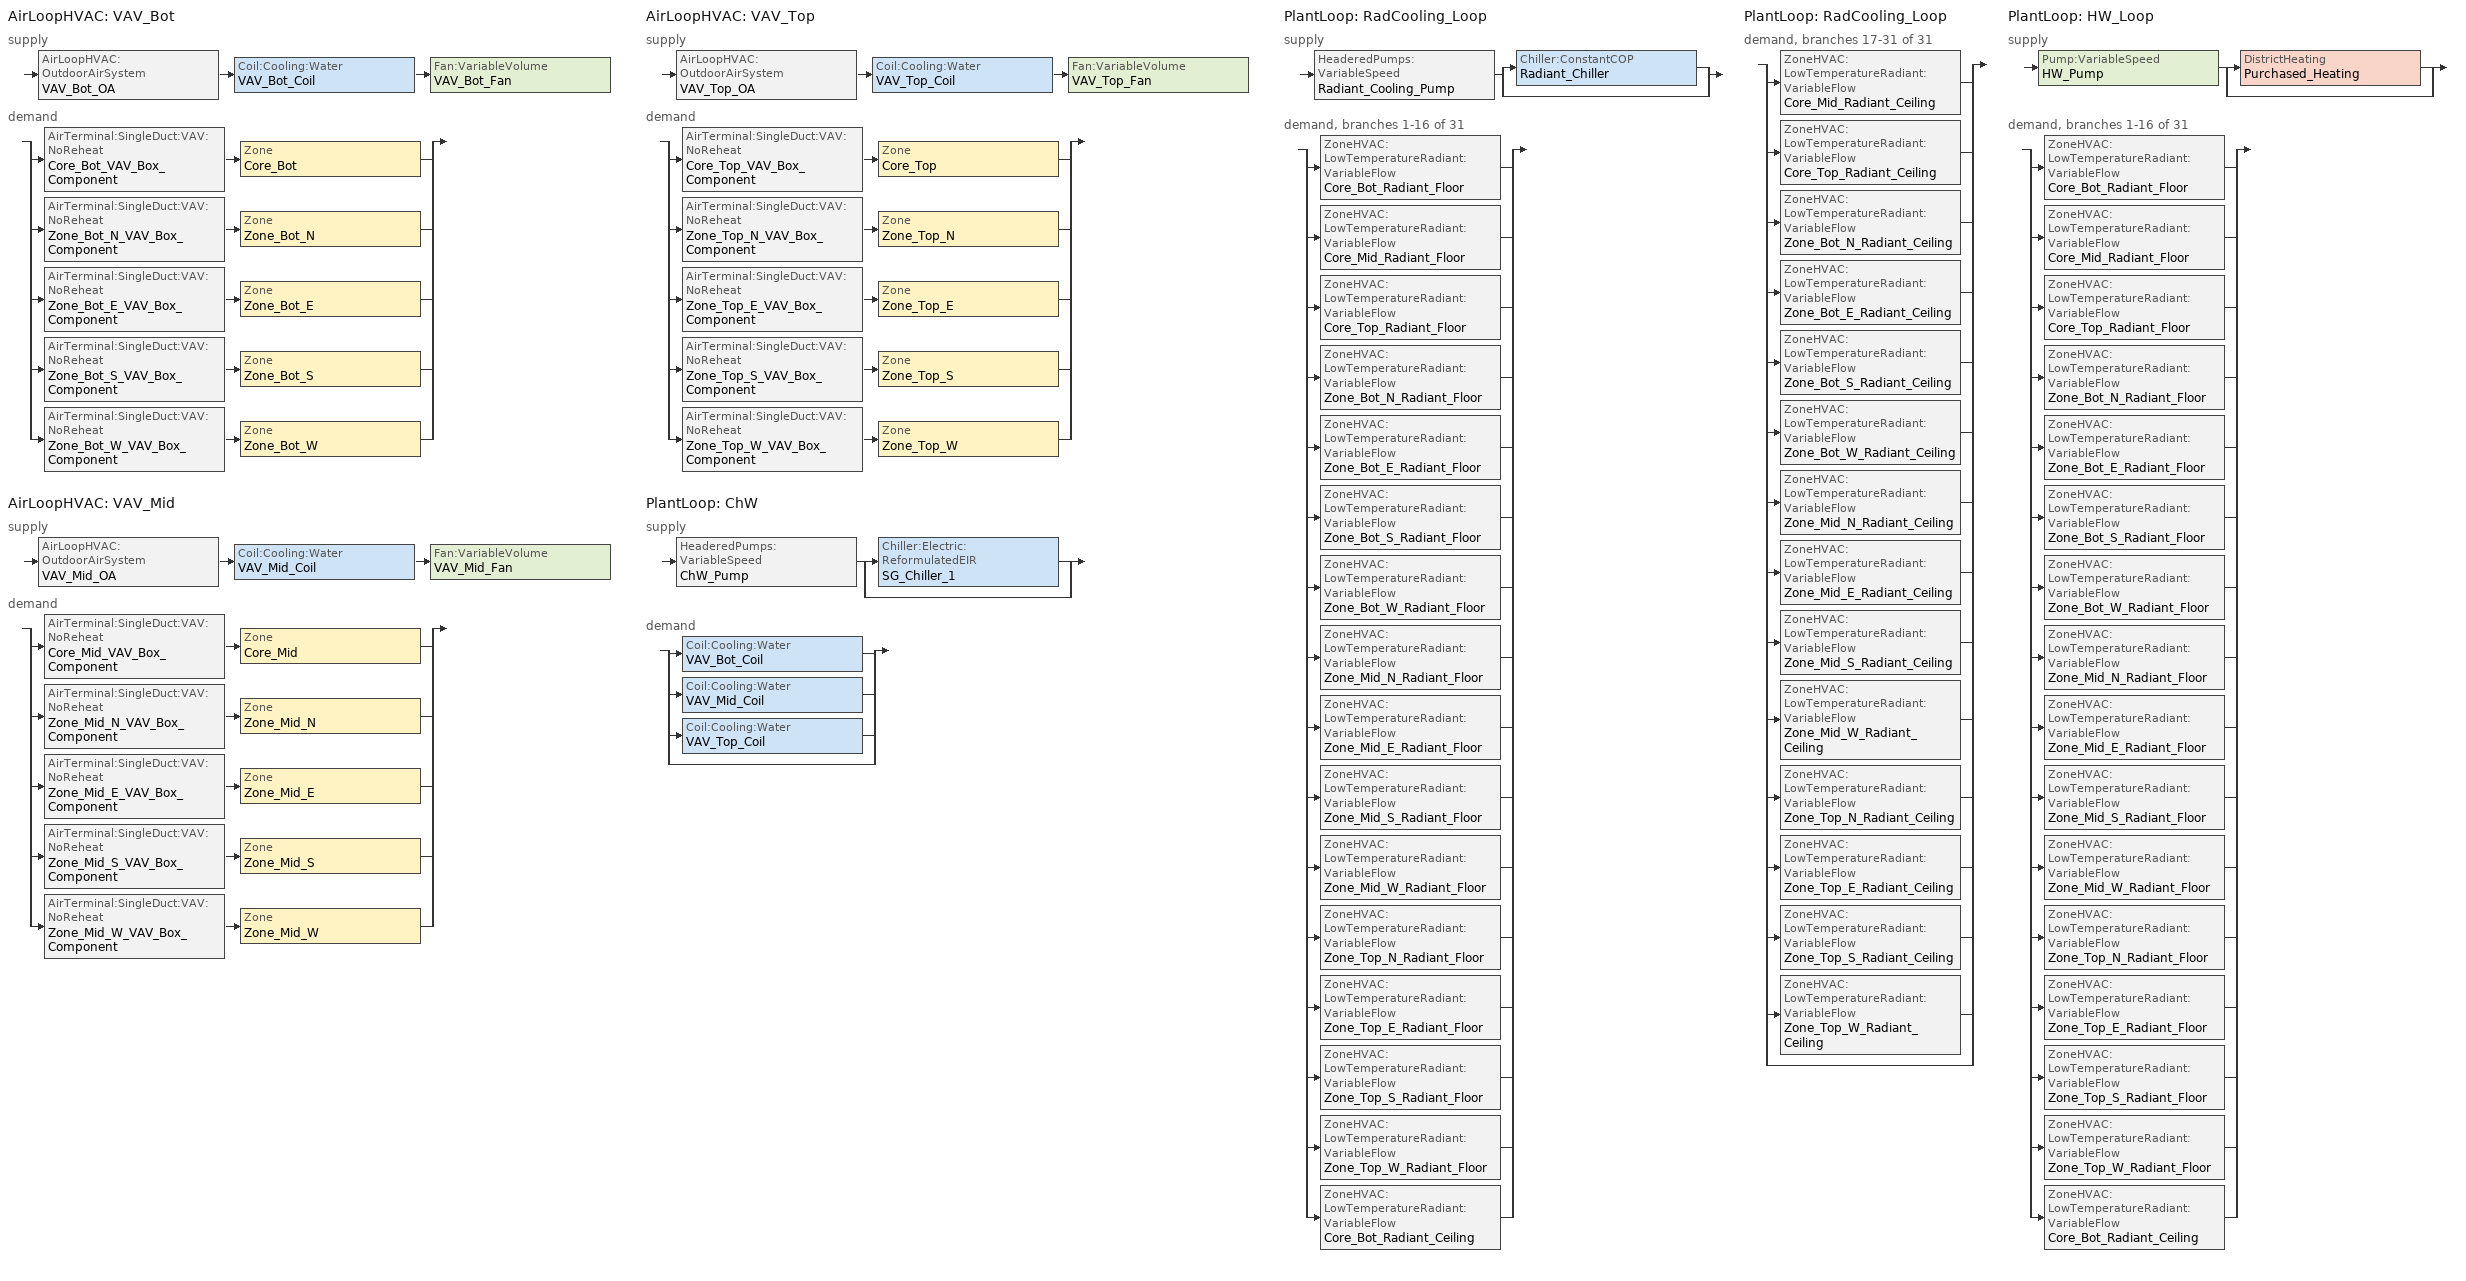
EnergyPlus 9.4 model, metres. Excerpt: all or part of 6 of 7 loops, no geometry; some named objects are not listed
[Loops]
AirLoopHVAC 'VAV_Bot'
 supply: AirLoopHVAC:OutdoorAirSystem 'VAV_Bot_OA' > Coil:Cooling:Water 'VAV_Bot_Coil' > Fan:VariableVolume 'VAV_Bot_Fan'
 demand: split
  | AirTerminal:SingleDuct:VAV:NoReheat 'Core_Bot_VAV_Box_Component' > Zone 'Core_Bot'
  | AirTerminal:SingleDuct:VAV:NoReheat 'Zone_Bot_N_VAV_Box_Component' > Zone 'Zone_Bot_N'
  | AirTerminal:SingleDuct:VAV:NoReheat 'Zone_Bot_E_VAV_Box_Component' > Zone 'Zone_Bot_E'
  | AirTerminal:SingleDuct:VAV:NoReheat 'Zone_Bot_S_VAV_Box_Component' > Zone 'Zone_Bot_S'
  | AirTerminal:SingleDuct:VAV:NoReheat 'Zone_Bot_W_VAV_Box_Component' > Zone 'Zone_Bot_W'
AirLoopHVAC 'VAV_Mid'
 supply: AirLoopHVAC:OutdoorAirSystem 'VAV_Mid_OA' > Coil:Cooling:Water 'VAV_Mid_Coil' > Fan:VariableVolume 'VAV_Mid_Fan'
 demand: split
  | AirTerminal:SingleDuct:VAV:NoReheat 'Core_Mid_VAV_Box_Component' > Zone 'Core_Mid'
  | AirTerminal:SingleDuct:VAV:NoReheat 'Zone_Mid_N_VAV_Box_Component' > Zone 'Zone_Mid_N'
  | AirTerminal:SingleDuct:VAV:NoReheat 'Zone_Mid_E_VAV_Box_Component' > Zone 'Zone_Mid_E'
  | AirTerminal:SingleDuct:VAV:NoReheat 'Zone_Mid_S_VAV_Box_Component' > Zone 'Zone_Mid_S'
  | AirTerminal:SingleDuct:VAV:NoReheat 'Zone_Mid_W_VAV_Box_Component' > Zone 'Zone_Mid_W'
AirLoopHVAC 'VAV_Top'
 supply: AirLoopHVAC:OutdoorAirSystem 'VAV_Top_OA' > Coil:Cooling:Water 'VAV_Top_Coil' > Fan:VariableVolume 'VAV_Top_Fan'
 demand: split
  | AirTerminal:SingleDuct:VAV:NoReheat 'Core_Top_VAV_Box_Component' > Zone 'Core_Top'
  | AirTerminal:SingleDuct:VAV:NoReheat 'Zone_Top_N_VAV_Box_Component' > Zone 'Zone_Top_N'
  | AirTerminal:SingleDuct:VAV:NoReheat 'Zone_Top_E_VAV_Box_Component' > Zone 'Zone_Top_E'
  | AirTerminal:SingleDuct:VAV:NoReheat 'Zone_Top_S_VAV_Box_Component' > Zone 'Zone_Top_S'
  | AirTerminal:SingleDuct:VAV:NoReheat 'Zone_Top_W_VAV_Box_Component' > Zone 'Zone_Top_W'
PlantLoop 'ChW'
 supply: HeaderedPumps:VariableSpeed 'ChW_Pump' > split
  | Chiller:Electric:ReformulatedEIR 'SG_Chiller_1'
  | bypass
 demand: split
  | Coil:Cooling:Water 'VAV_Bot_Coil'
  | Coil:Cooling:Water 'VAV_Mid_Coil'
  | Coil:Cooling:Water 'VAV_Top_Coil'
  | bypass
PlantLoop 'RadCooling_Loop'
 supply: HeaderedPumps:VariableSpeed 'Radiant_Cooling_Pump' > split
  | Chiller:ConstantCOP 'Radiant_Chiller'
  | bypass
 demand, branches 1-16 of 31: split
  | ZoneHVAC:LowTemperatureRadiant:VariableFlow 'Core_Bot_Radiant_Floor'
  | ZoneHVAC:LowTemperatureRadiant:VariableFlow 'Core_Mid_Radiant_Floor'
  | ZoneHVAC:LowTemperatureRadiant:VariableFlow 'Core_Top_Radiant_Floor'
  | ZoneHVAC:LowTemperatureRadiant:VariableFlow 'Zone_Bot_N_Radiant_Floor'
  | ZoneHVAC:LowTemperatureRadiant:VariableFlow 'Zone_Bot_E_Radiant_Floor'
  | ZoneHVAC:LowTemperatureRadiant:VariableFlow 'Zone_Bot_S_Radiant_Floor'
  | ZoneHVAC:LowTemperatureRadiant:VariableFlow 'Zone_Bot_W_Radiant_Floor'
  | ZoneHVAC:LowTemperatureRadiant:VariableFlow 'Zone_Mid_N_Radiant_Floor'
  | ZoneHVAC:LowTemperatureRadiant:VariableFlow 'Zone_Mid_E_Radiant_Floor'
  | ZoneHVAC:LowTemperatureRadiant:VariableFlow 'Zone_Mid_S_Radiant_Floor'
  | ZoneHVAC:LowTemperatureRadiant:VariableFlow 'Zone_Mid_W_Radiant_Floor'
  | ZoneHVAC:LowTemperatureRadiant:VariableFlow 'Zone_Top_N_Radiant_Floor'
  | ZoneHVAC:LowTemperatureRadiant:VariableFlow 'Zone_Top_E_Radiant_Floor'
  | ZoneHVAC:LowTemperatureRadiant:VariableFlow 'Zone_Top_S_Radiant_Floor'
  | ZoneHVAC:LowTemperatureRadiant:VariableFlow 'Zone_Top_W_Radiant_Floor'
  | ZoneHVAC:LowTemperatureRadiant:VariableFlow 'Core_Bot_Radiant_Ceiling'
PlantLoop 'RadCooling_Loop'
 demand, branches 17-31 of 31: split
  | ZoneHVAC:LowTemperatureRadiant:VariableFlow 'Core_Mid_Radiant_Ceiling'
  | ZoneHVAC:LowTemperatureRadiant:VariableFlow 'Core_Top_Radiant_Ceiling'
  | ZoneHVAC:LowTemperatureRadiant:VariableFlow 'Zone_Bot_N_Radiant_Ceiling'
  | ZoneHVAC:LowTemperatureRadiant:VariableFlow 'Zone_Bot_E_Radiant_Ceiling'
  | ZoneHVAC:LowTemperatureRadiant:VariableFlow 'Zone_Bot_S_Radiant_Ceiling'
  | ZoneHVAC:LowTemperatureRadiant:VariableFlow 'Zone_Bot_W_Radiant_Ceiling'
  | ZoneHVAC:LowTemperatureRadiant:VariableFlow 'Zone_Mid_N_Radiant_Ceiling'
  | ZoneHVAC:LowTemperatureRadiant:VariableFlow 'Zone_Mid_E_Radiant_Ceiling'
  | ZoneHVAC:LowTemperatureRadiant:VariableFlow 'Zone_Mid_S_Radiant_Ceiling'
  | ZoneHVAC:LowTemperatureRadiant:VariableFlow 'Zone_Mid_W_Radiant_Ceiling'
  | ZoneHVAC:LowTemperatureRadiant:VariableFlow 'Zone_Top_N_Radiant_Ceiling'
  | ZoneHVAC:LowTemperatureRadiant:VariableFlow 'Zone_Top_E_Radiant_Ceiling'
  | ZoneHVAC:LowTemperatureRadiant:VariableFlow 'Zone_Top_S_Radiant_Ceiling'
  | ZoneHVAC:LowTemperatureRadiant:VariableFlow 'Zone_Top_W_Radiant_Ceiling'
  | bypass
PlantLoop 'HW_Loop'
 supply: Pump:VariableSpeed 'HW_Pump' > split
  | DistrictHeating 'Purchased_Heating'
  | bypass
 demand, branches 1-16 of 31: split
  | ZoneHVAC:LowTemperatureRadiant:VariableFlow 'Core_Bot_Radiant_Floor'
  | ZoneHVAC:LowTemperatureRadiant:VariableFlow 'Core_Mid_Radiant_Floor'
  | ZoneHVAC:LowTemperatureRadiant:VariableFlow 'Core_Top_Radiant_Floor'
  | ZoneHVAC:LowTemperatureRadiant:VariableFlow 'Zone_Bot_N_Radiant_Floor'
  | ZoneHVAC:LowTemperatureRadiant:VariableFlow 'Zone_Bot_E_Radiant_Floor'
  | ZoneHVAC:LowTemperatureRadiant:VariableFlow 'Zone_Bot_S_Radiant_Floor'
  | ZoneHVAC:LowTemperatureRadiant:VariableFlow 'Zone_Bot_W_Radiant_Floor'
  | ZoneHVAC:LowTemperatureRadiant:VariableFlow 'Zone_Mid_N_Radiant_Floor'
  | ZoneHVAC:LowTemperatureRadiant:VariableFlow 'Zone_Mid_E_Radiant_Floor'
  | ZoneHVAC:LowTemperatureRadiant:VariableFlow 'Zone_Mid_S_Radiant_Floor'
  | ZoneHVAC:LowTemperatureRadiant:VariableFlow 'Zone_Mid_W_Radiant_Floor'
  | ZoneHVAC:LowTemperatureRadiant:VariableFlow 'Zone_Top_N_Radiant_Floor'
  | ZoneHVAC:LowTemperatureRadiant:VariableFlow 'Zone_Top_E_Radiant_Floor'
  | ZoneHVAC:LowTemperatureRadiant:VariableFlow 'Zone_Top_S_Radiant_Floor'
  | ZoneHVAC:LowTemperatureRadiant:VariableFlow 'Zone_Top_W_Radiant_Floor'
  | ZoneHVAC:LowTemperatureRadiant:VariableFlow 'Core_Bot_Radiant_Ceiling'
[SizingPeriod:DesignDay] Day of Month=21; Day Type=SummerDesignDay; Maximum Dry-Bulb Temperature {C}=33.3; Daily Dry-Bulb Temperature Range {deltaC}=5.5; Dry-Bulb Temperature Range Modifier Type=DefaultMultipliers; Humidity Condition Type=Wetbulb; Wetbulb or DewPoint at Maximum Dry-Bulb {C}=27.8; Barometric Pressure {Pa}=101133; Wind Speed {m/s}=4.1; Wind Direction {deg}=30; Rain Indicator=No; Snow Indicator=No; Daylight Saving Time Indicator=No; Solar Model Indicator=ASHRAEtau; ASHRAE Clear Sky Optical Depth for Beam Irradiance (taub)=0.494; ASHRAE Clear Sky Optical Depth for Diffuse Irradiance (taud)=2.03
Name | Month
SGP_Design_Day_Oct | 10
SGP_Design_Day_Dec | 12
[Shading:Overhang] Height above Window or Door {m}=0; Tilt Angle from Window/Door {deg}=90; Left extension from Window/Door Width {m}=0; Right extension from Window/Door Width {m}=0; Depth {m}=0.6
Name | Window or Door
Zone_Bot_N_Wall_N_Shade | Zone_Bot_N_Wall_N_Window
Zone_Bot_E_Wall_E_Shade | Zone_Bot_E_Wall_E_Window
Zone_Bot_S_Wall_S_Shade | Zone_Bot_S_Wall_S_Window
Zone_Bot_W_Wall_W_Shade | Zone_Bot_W_Wall_W_Window
Zone_Mid_N_Wall_N_Shade | Zone_Mid_N_Wall_N_Window
Zone_Mid_E_Wall_E_Shade | Zone_Mid_E_Wall_E_Window
Zone_Mid_S_Wall_S_Shade | Zone_Mid_S_Wall_S_Window
Zone_Mid_W_Wall_W_Shade | Zone_Mid_W_Wall_W_Window
Zone_Top_N_Wall_N_Shade | Zone_Top_N_Wall_N_Window
Zone_Top_E_Wall_E_Shade | Zone_Top_E_Wall_E_Window
Zone_Top_S_Wall_S_Shade | Zone_Top_S_Wall_S_Window
Zone_Top_W_Wall_W_Shade | Zone_Top_W_Wall_W_Window
[DesignSpecification:OutdoorAir] Outdoor Air Method=Maximum; Outdoor Air Flow per Person {m3/s-person}=0.0055; Outdoor Air Flow per Zone Floor Area {m3/s-m2}=6e-04
Name | Outdoor Air Flow per Zone {m3/s}
SZ_DSOA_Core_Bot; SZ_DSOA_Core_Mid; SZ_DSOA_Core_Top; SZ_DSOA_Zone_Bot_N; SZ_DSOA_Zone_Bot_E; SZ_DSOA_Zone_Bot_S; SZ_DSOA_Zone_Bot_W; SZ_DSOA_Zone_Mid_N; SZ_DSOA_Zone_Mid_E; SZ_DSOA_Zone_Mid_S; SZ_DSOA_Zone_Mid_W; SZ_DSOA_Zone_Top_N; SZ_DSOA_Zone_Top_E; SZ_DSOA_Zone_Top_S; SZ_DSOA_Zone_Top_W | 0
CM_DSOA_Core_Top; CM_DSOA_Zone_Top_S; CM_DSOA_Zone_Top_E; CM_DSOA_Zone_Top_N; CM_DSOA_Zone_Top_W; CM_DSOA_Core_Bot; CM_DSOA_Zone_Bot_S; CM_DSOA_Zone_Bot_E; CM_DSOA_Zone_Bot_N; CM_DSOA_Zone_Bot_W; CM_DSOA_Core_Mid; CM_DSOA_Zone_Mid_S; CM_DSOA_Zone_Mid_E; CM_DSOA_Zone_Mid_N; CM_DSOA_Zone_Mid_W
[DesignSpecification:ZoneAirDistribution] Zone Air Distribution Effectiveness in Cooling Mode=1; Zone Air Distribution Effectiveness in Heating Mode=1
CM_DSZAD_Core_Top; CM_DSZAD_Zone_Top_S; CM_DSZAD_Zone_Top_E; CM_DSZAD_Zone_Top_N; CM_DSZAD_Zone_Top_W; CM_DSZAD_Core_Bot; CM_DSZAD_Zone_Bot_S; CM_DSZAD_Zone_Bot_E; CM_DSZAD_Zone_Bot_N; CM_DSZAD_Zone_Bot_W; CM_DSZAD_Core_Mid; CM_DSZAD_Zone_Mid_S; CM_DSZAD_Zone_Mid_E; CM_DSZAD_Zone_Mid_N; CM_DSZAD_Zone_Mid_W
[Sizing:Zone] Zone Cooling Design Supply Air Temperature Input Method=SupplyAirTemperature; Zone Cooling Design Supply Air Temperature {C}=12.8; Zone Heating Design Supply Air Temperature Input Method=SupplyAirTemperature; Zone Heating Design Supply Air Temperature {C}=40; Zone Heating Design Supply Air Humidity Ratio {kgWater/kgDryAir}=0.008; Zone Heating Sizing Factor=0; Zone Cooling Sizing Factor=1.1; Cooling Design Air Flow Method=DesignDay; Cooling Design Air Flow Rate {m3/s}=0; Cooling Minimum Air Flow {m3/s}=0; Cooling Minimum Air Flow Fraction=0; Heating Design Air Flow Method=DesignDay; Heating Design Air Flow Rate {m3/s}=0; Account for Dedicated Outdoor Air System=No; Dedicated Outdoor Air System Control Strategy=NeutralSupplyAir; Dedicated Outdoor Air Low Setpoint Temperature for Design {C}=autosize; Dedicated Outdoor Air High Setpoint Temperature for Design {C}=autosize
Name | Zone Cooling Design Supply Air Humidity Ratio {kgWater/kgDryAir} | Design Specification Outdoor Air Object
Core_Bot | 0.0085 | SZ_DSOA_Core_Bot
Core_Mid | 0.0085 | SZ_DSOA_Core_Mid
Core_Top | 0.0085 | SZ_DSOA_Core_Top
Zone_Bot_N | 0.008 | SZ_DSOA_Zone_Bot_N
Zone_Bot_E | 0.008 | SZ_DSOA_Zone_Bot_E
Zone_Bot_S | 0.008 | SZ_DSOA_Zone_Bot_S
Zone_Bot_W | 0.008 | SZ_DSOA_Zone_Bot_W
Zone_Mid_N | 0.008 | SZ_DSOA_Zone_Mid_N
Zone_Mid_E | 0.008 | SZ_DSOA_Zone_Mid_E
Zone_Mid_S | 0.008 | SZ_DSOA_Zone_Mid_S
Zone_Mid_W | 0.008 | SZ_DSOA_Zone_Mid_W
Zone_Top_N | 0.008 | SZ_DSOA_Zone_Top_N
Zone_Top_E | 0.008 | SZ_DSOA_Zone_Top_E
Zone_Top_S | 0.008 | SZ_DSOA_Zone_Top_S
Zone_Top_W | 0.008 | SZ_DSOA_Zone_Top_W
[Sizing:System] Type of Load to Size On=Total; Design Outdoor Air Flow Rate {m3/s}=Autosize; Central Heating Maximum System Air Flow Ratio=0.25; Preheat Design Temperature {C}=7; Preheat Design Humidity Ratio {kgWater/kgDryAir}=0.008; Precool Design Temperature {C}=12.8; Precool Design Humidity Ratio {kgWater/kgDryAir}=0.008; Central Cooling Design Supply Air Temperature {C}=12.8; Central Heating Design Supply Air Temperature {C}=12.8; Type of Zone Sum to Use=Coincident; 100% Outdoor Air in Cooling=No; 100% Outdoor Air in Heating=No; Central Cooling Design Supply Air Humidity Ratio {kgWater/kgDryAir}=0.008; Central Heating Design Supply Air Humidity Ratio {kgWater/kgDryAir}=0.008; Cooling Supply Air Flow Rate Method=DesignDay; Cooling Supply Air Flow Rate {m3/s}=0; Heating Supply Air Flow Rate Method=DesignDay; Heating Supply Air Flow Rate {m3/s}=0; System Outdoor Air Method=ZoneSum; Zone Maximum Outdoor Air Fraction=1; Cooling Design Capacity Method=FractionOfAutosizedCoolingCapacity; Cooling Design Capacity {W}=autosize; Heating Design Capacity Method=HeatingDesignCapacity; Heating Design Capacity {W}=autosize; Central Cooling Capacity Control Method=OnOff
Name | Fraction of Autosized Cooling Design Capacity
VAV_Bot | 0.105
VAV_Mid | 0.049
VAV_Top | 0.082
[Sizing:Plant]
Name | Loop Type | Design Loop Exit Temperature {C} | Loop Design Temperature Difference {deltaC}
ChW | Cooling | 6.7 | 5.5
RadCooling_Loop | Cooling | 25 | 5
HW_Loop | Heating | 60 | 10
[ZoneControl:Thermostat] Control Type Schedule=Sch_Zone_Thermostat_Control_Type
Name | Zone or ZoneList | Control 1
Core_Bot_Thermostat | Core_Bot | Core_Bot_SPSched
Core_Mid_Thermostat | Core_Mid | Core_Mid_SPSched
Core_Top_Thermostat | Core_Top | Core_Top_SPSched
Zone_Bot_N_Thermostat | Zone_Bot_N | Zone_Bot_N_SPSched
Zone_Bot_E_Thermostat | Zone_Bot_E | Zone_Bot_E_SPSched
Zone_Bot_S_Thermostat | Zone_Bot_S | Zone_Bot_S_SPSched
Zone_Bot_W_Thermostat | Zone_Bot_W | Zone_Bot_W_SPSched
Zone_Mid_N_Thermostat | Zone_Mid_N | Zone_Mid_N_SPSched
Zone_Mid_E_Thermostat | Zone_Mid_E | Zone_Mid_E_SPSched
Zone_Mid_S_Thermostat | Zone_Mid_S | Zone_Mid_S_SPSched
Zone_Mid_W_Thermostat | Zone_Mid_W | Zone_Mid_W_SPSched
Zone_Top_N_Thermostat | Zone_Top_N | Zone_Top_N_SPSched
Zone_Top_E_Thermostat | Zone_Top_E | Zone_Top_E_SPSched
Zone_Top_S_Thermostat | Zone_Top_S | Zone_Top_S_SPSched
Zone_Top_W_Thermostat | Zone_Top_W | Zone_Top_W_SPSched
[ThermostatSetpoint:SingleCooling]
Name | Setpoint Temperature Schedule
Core_Bot_SPSched; Core_Mid_SPSched; Core_Top_SPSched | Sch_Zone_Cooling_Setpoint_Wo_Solar
Zone_Bot_N_SPSched; Zone_Bot_E_SPSched; Zone_Bot_S_SPSched; Zone_Bot_W_SPSched; Zone_Mid_N_SPSched; Zone_Mid_E_SPSched; Zone_Mid_S_SPSched; Zone_Mid_W_SPSched; Zone_Top_N_SPSched; Zone_Top_E_SPSched; Zone_Top_S_SPSched; Zone_Top_W_SPSched | Sch_Zone_Cooling_Setpoint_Solar
[ZoneHVAC:LowTemperatureRadiant:VariableFlow] Availability Schedule=Sch_ACMV; Fluid to Radiant Surface Heat Transfer Model=ConvectionOnly; Hydronic Tubing Inside Diameter {m}=0.013; Hydronic Tubing Outside Diameter {m}=0.016; Hydronic Tubing Length {m}=autosize; Hydronic Tubing Conductivity {W/m-K}=0.35; Temperature Control Type=MeanAirTemperature; Setpoint Control Type=HalfFlowPower; Heating Design Capacity Method=HeatingDesignCapacity; Heating Design Capacity {W}=Autosize; Fraction of Autosized Heating Design Capacity=1; Maximum Hot Water Flow {m3/s}=Autosize; Heating Control Throttling Range {deltaC}=0.5; Cooling Design Capacity Method=CoolingDesignCapacity; Cooling Design Capacity {W}=Autosize; Maximum Cold Water Flow {m3/s}=Autosize; Cooling Control Throttling Range {deltaC}=2; Condensation Control Type=Off; Condensation Control Dewpoint Offset {C}=1; Number of Circuits=OnePerSurface; Circuit Length {m}=106.7
Name | Zone | Surface Name or Radiant Surface Group | Heating Control Temperature Schedule | Cooling Control Temperature Schedule
Core_Bot_Radiant_Floor | Core_Bot | Core_Bot_Radiant_Floor_Surfaces | Sch_Zone_Radiant_Heating_Setpoint | Sch_Zone_Radiant_Cooling_Setpoint
Core_Mid_Radiant_Floor | Core_Mid | Core_Mid_Radiant_Floor_Surfaces | Sch_Zone_Radiant_Heating_Setpoint | Sch_Zone_Radiant_Cooling_Setpoint
Core_Top_Radiant_Floor | Core_Top | Core_Top_Radiant_Floor_Surfaces | Sch_Zone_Radiant_Heating_Setpoint | Sch_Zone_Radiant_Cooling_Setpoint
Zone_Bot_N_Radiant_Floor | Zone_Bot_N | Zone_Bot_N_Radiant_Floor_Surfaces | Sch_Zone_Radiant_Heating_Setpoint | Sch_Zone_Radiant_Cooling_Setpoint
Zone_Bot_E_Radiant_Floor | Zone_Bot_E | Zone_Bot_E_Radiant_Floor_Surfaces | Sch_Zone_Radiant_Heating_Setpoint | Sch_Zone_Radiant_Cooling_Setpoint
Zone_Bot_S_Radiant_Floor | Zone_Bot_S | Zone_Bot_S_Radiant_Floor_Surfaces | Sch_Zone_Radiant_Heating_Setpoint | Sch_Zone_Radiant_Cooling_Setpoint
Zone_Bot_W_Radiant_Floor | Zone_Bot_W | Zone_Bot_W_Radiant_Floor_Surfaces | Sch_Zone_Radiant_Heating_Setpoint | Sch_Zone_Radiant_Cooling_Setpoint
Zone_Mid_N_Radiant_Floor | Zone_Mid_N | Zone_Mid_N_Radiant_Floor_Surfaces | Sch_Zone_Radiant_Heating_Setpoint | Sch_Zone_Radiant_Cooling_Setpoint
Zone_Mid_E_Radiant_Floor | Zone_Mid_E | Zone_Mid_E_Radiant_Floor_Surfaces | Sch_Zone_Radiant_Heating_Setpoint | Sch_Zone_Radiant_Cooling_Setpoint
Zone_Mid_S_Radiant_Floor | Zone_Mid_S | Zone_Mid_S_Radiant_Floor_Surfaces | Sch_Zone_Radiant_Heating_Setpoint | Sch_Zone_Radiant_Cooling_Setpoint
Zone_Mid_W_Radiant_Floor | Zone_Mid_W | Zone_Mid_W_Radiant_Floor_Surfaces | Sch_Zone_Radiant_Heating_Setpoint | Sch_Zone_Radiant_Cooling_Setpoint
Zone_Top_N_Radiant_Floor | Zone_Top_N | Zone_Top_N_Radiant_Floor_Surfaces | Sch_Zone_Radiant_Heating_Setpoint | Sch_Zone_Radiant_Cooling_Setpoint
Zone_Top_E_Radiant_Floor | Zone_Top_E | Zone_Top_E_Radiant_Floor_Surfaces | Sch_Zone_Radiant_Heating_Setpoint | Sch_Zone_Radiant_Cooling_Setpoint
Zone_Top_S_Radiant_Floor | Zone_Top_S | Zone_Top_S_Radiant_Floor_Surfaces | Sch_Zone_Radiant_Heating_Setpoint | Sch_Zone_Radiant_Cooling_Setpoint
Zone_Top_W_Radiant_Floor | Zone_Top_W | Zone_Top_W_Radiant_Floor_Surfaces | Sch_Zone_Radiant_Heating_Setpoint | Sch_Zone_Radiant_Cooling_Setpoint
Core_Bot_Radiant_Ceiling | Core_Bot | Core_Bot_Radiant_Ceiling_Surfaces | Sch_Zone_Radiant_Heating_Setpoint_1 | Sch_Zone_Radiant_Cooling_Setpoint_1
Core_Mid_Radiant_Ceiling | Core_Mid | Core_Mid_Radiant_Ceiling_Surfaces | Sch_Zone_Radiant_Heating_Setpoint_1 | Sch_Zone_Radiant_Cooling_Setpoint_1
Core_Top_Radiant_Ceiling | Core_Top | Core_Top_Radiant_Ceiling_Surfaces | Sch_Zone_Radiant_Heating_Setpoint_1 | Sch_Zone_Radiant_Cooling_Setpoint_1
Zone_Bot_N_Radiant_Ceiling | Zone_Bot_N | Zone_Bot_N_Radiant_Ceiling_Surfaces | Sch_Zone_Radiant_Heating_Setpoint_1 | Sch_Zone_Radiant_Cooling_Setpoint_1
Zone_Bot_E_Radiant_Ceiling | Zone_Bot_E | Zone_Bot_E_Radiant_Ceiling_Surfaces | Sch_Zone_Radiant_Heating_Setpoint_1 | Sch_Zone_Radiant_Cooling_Setpoint_1
Zone_Bot_S_Radiant_Ceiling | Zone_Bot_S | Zone_Bot_S_Radiant_Ceiling_Surfaces | Sch_Zone_Radiant_Heating_Setpoint_1 | Sch_Zone_Radiant_Cooling_Setpoint_1
Zone_Bot_W_Radiant_Ceiling | Zone_Bot_W | Zone_Bot_W_Radiant_Ceiling_Surfaces | Sch_Zone_Radiant_Heating_Setpoint_1 | Sch_Zone_Radiant_Cooling_Setpoint_1
Zone_Mid_N_Radiant_Ceiling | Zone_Mid_N | Zone_Mid_N_Radiant_Ceiling_Surfaces | Sch_Zone_Radiant_Heating_Setpoint_1 | Sch_Zone_Radiant_Cooling_Setpoint_1
Zone_Mid_E_Radiant_Ceiling | Zone_Mid_E | Zone_Mid_E_Radiant_Ceiling_Surfaces | Sch_Zone_Radiant_Heating_Setpoint_1 | Sch_Zone_Radiant_Cooling_Setpoint_1
Zone_Mid_S_Radiant_Ceiling | Zone_Mid_S | Zone_Mid_S_Radiant_Ceiling_Surfaces | Sch_Zone_Radiant_Heating_Setpoint_1 | Sch_Zone_Radiant_Cooling_Setpoint_1
Zone_Mid_W_Radiant_Ceiling | Zone_Mid_W | Zone_Mid_W_Radiant_Ceiling_Surfaces | Sch_Zone_Radiant_Heating_Setpoint_1 | Sch_Zone_Radiant_Cooling_Setpoint_1
Zone_Top_N_Radiant_Ceiling | Zone_Top_N | Zone_Top_N_Radiant_Ceiling_Surfaces | Sch_Zone_Radiant_Heating_Setpoint_1 | Sch_Zone_Radiant_Cooling_Setpoint_1
Zone_Top_E_Radiant_Ceiling | Zone_Top_E | Zone_Top_E_Radiant_Ceiling_Surfaces | Sch_Zone_Radiant_Heating_Setpoint_1 | Sch_Zone_Radiant_Cooling_Setpoint_1
Zone_Top_S_Radiant_Ceiling | Zone_Top_S | Zone_Top_S_Radiant_Ceiling_Surfaces | Sch_Zone_Radiant_Heating_Setpoint_1 | Sch_Zone_Radiant_Cooling_Setpoint_1
Zone_Top_W_Radiant_Ceiling | Zone_Top_W | Zone_Top_W_Radiant_Ceiling_Surfaces | Sch_Zone_Radiant_Heating_Setpoint_1 | Sch_Zone_Radiant_Cooling_Setpoint_1
[ZoneHVAC:LowTemperatureRadiant:SurfaceGroup]
Core_Bot_Radiant_Floor_Surfaces: Surface 1=Ceiling-Core_Bot-AutoCreated; Flow Fraction for Surface 1=0.196; Surface 2=Core_Bot_Floor; Flow Fraction for Surface 2=0.412; Surface 3=Core_Bot_Floor_3; Flow Fraction for Surface 3=0.196; Surface 4=Core_Bot_Floor_4; Flow Fraction for Surface 4=0.196
Core_Mid_Radiant_Floor_Surfaces: Surface 1=Core_Mid_Floor; Flow Fraction for Surface 1=1
Core_Top_Radiant_Floor_Surfaces: Surface 1=Core_Top_Floor; Flow Fraction for Surface 1=1
Zone_Bot_N_Radiant_Floor_Surfaces: Surface 1=Zone_Bot_N_Floor; Flow Fraction for Surface 1=0.58; Surface 2=Ceiling-Zone_Bot_N-AutoCreated; Flow Fraction for Surface 2=0.42
Zone_Bot_E_Radiant_Floor_Surfaces: Surface 1=Zone_Bot_E_Floor; Flow Fraction for Surface 1=1
Zone_Bot_S_Radiant_Floor_Surfaces: Surface 1=Zone_Bot_S-AutoCreated; Flow Fraction for Surface 1=0.42; Surface 2=Zone_Bot_S_Floor; Flow Fraction for Surface 2=0.58
Zone_Bot_W_Radiant_Floor_Surfaces: Surface 1=Zone_Bot_W_Floor; Flow Fraction for Surface 1=1
Zone_Mid_N_Radiant_Floor_Surfaces: Surface 1=Zone_Mid_N_Floor; Flow Fraction for Surface 1=1
Zone_Mid_E_Radiant_Floor_Surfaces: Surface 1=Zone_Mid_E_Floor; Flow Fraction for Surface 1=1
Zone_Mid_S_Radiant_Floor_Surfaces: Surface 1=Zone_Mid_S_Floor; Flow Fraction for Surface 1=1
Zone_Mid_W_Radiant_Floor_Surfaces: Surface 1=Zone_Mid_W_Floor; Flow Fraction for Surface 1=1
Zone_Top_N_Radiant_Floor_Surfaces: Surface 1=Zone_Top_N_Floor; Flow Fraction for Surface 1=1
Zone_Top_E_Radiant_Floor_Surfaces: Surface 1=Zone_Top_E_Floor; Flow Fraction for Surface 1=1
Zone_Top_S_Radiant_Floor_Surfaces: Surface 1=Zone_Top_S_Floor; Flow Fraction for Surface 1=1
Zone_Top_W_Radiant_Floor_Surfaces: Surface 1=Zone_Top_W_Floor; Flow Fraction for Surface 1=1
Core_Bot_Radiant_Ceiling_Surfaces: Surface 1=Core_Bot_Ceiling; Flow Fraction for Surface 1=1
Core_Mid_Radiant_Ceiling_Surfaces: Surface 1=Core_Mid_Ceiling; Flow Fraction for Surface 1=1
Core_Top_Radiant_Ceiling_Surfaces: Surface 1=Core_Top_Ceiling; Flow Fraction for Surface 1=1
Zone_Bot_N_Radiant_Ceiling_Surfaces: Surface 1=Zone_Bot_N_Ceiling; Flow Fraction for Surface 1=1
Zone_Bot_E_Radiant_Ceiling_Surfaces: Surface 1=Zone_Bot_E_Ceiling; Flow Fraction for Surface 1=1
Zone_Bot_S_Radiant_Ceiling_Surfaces: Surface 1=Zone_Bot_S_Ceiling; Flow Fraction for Surface 1=1
Zone_Bot_W_Radiant_Ceiling_Surfaces: Surface 1=Zone_Bot_W_Ceiling; Flow Fraction for Surface 1=1
Zone_Mid_N_Radiant_Ceiling_Surfaces: Surface 1=Zone_Mid_N_Ceiling; Flow Fraction for Surface 1=1
Zone_Mid_E_Radiant_Ceiling_Surfaces: Surface 1=Zone_Mid_E_Ceiling; Flow Fraction for Surface 1=1
Zone_Mid_S_Radiant_Ceiling_Surfaces: Surface 1=Zone_Mid_S_Ceiling; Flow Fraction for Surface 1=1
Zone_Mid_W_Radiant_Ceiling_Surfaces: Surface 1=Zone_Mid_W_Ceiling; Flow Fraction for Surface 1=1
Zone_Top_N_Radiant_Ceiling_Surfaces: Surface 1=Zone_Top_N_Ceiling; Flow Fraction for Surface 1=1
Zone_Top_E_Radiant_Ceiling_Surfaces: Surface 1=Zone_Top_E_Ceiling; Flow Fraction for Surface 1=1
Zone_Top_S_Radiant_Ceiling_Surfaces: Surface 1=Zone_Top_S_Ceiling; Flow Fraction for Surface 1=1
Zone_Top_W_Radiant_Ceiling_Surfaces: Surface 1=Zone_Top_W_Ceiling; Flow Fraction for Surface 1=1
[AirTerminal:SingleDuct:VAV:NoReheat] Availability Schedule=Sch_Always_On; Maximum Air Flow Rate {m3/s}=Autosize; Zone Minimum Air Flow Input Method=Constant; Constant Minimum Air Flow Fraction=0.2
Core_Bot_VAV_Box_Component; Core_Mid_VAV_Box_Component; Core_Top_VAV_Box_Component; Zone_Bot_N_VAV_Box_Component; Zone_Bot_E_VAV_Box_Component; Zone_Bot_S_VAV_Box_Component; Zone_Bot_W_VAV_Box_Component; Zone_Mid_N_VAV_Box_Component; Zone_Mid_E_VAV_Box_Component; Zone_Mid_S_VAV_Box_Component; Zone_Mid_W_VAV_Box_Component; Zone_Top_N_VAV_Box_Component; Zone_Top_E_VAV_Box_Component; Zone_Top_S_VAV_Box_Component; Zone_Top_W_VAV_Box_Component
[Zone equipment]
Core_Bot: Core_Bot_Radiant_Floor, Core_Bot_Radiant_Ceiling, Core_Bot_VAV_Box_Component
Core_Mid: Core_Mid_Radiant_Floor, Core_Mid_Radiant_Ceiling, Core_Mid_VAV_Box_Component
Core_Top: Core_Top_Radiant_Floor, Core_Top_Radiant_Ceiling, Core_Top_VAV_Box_Component
Zone_Bot_N: Zone_Bot_N_Radiant_Floor, Zone_Bot_N_Radiant_Ceiling, Zone_Bot_N_VAV_Box_Component
Zone_Bot_E: Zone_Bot_E_Radiant_Floor, Zone_Bot_E_Radiant_Ceiling, Zone_Bot_E_VAV_Box_Component
Zone_Bot_S: Zone_Bot_S_Radiant_Floor, Zone_Bot_S_Radiant_Ceiling, Zone_Bot_S_VAV_Box_Component
Zone_Bot_W: Zone_Bot_W_Radiant_Floor, Zone_Bot_W_Radiant_Ceiling, Zone_Bot_W_VAV_Box_Component
Zone_Mid_N: Zone_Mid_N_Radiant_Floor, Zone_Mid_N_Radiant_Ceiling, Zone_Mid_N_VAV_Box_Component
Zone_Mid_E: Zone_Mid_E_Radiant_Floor, Zone_Mid_E_Radiant_Ceiling, Zone_Mid_E_VAV_Box_Component
Zone_Mid_S: Zone_Mid_S_Radiant_Floor, Zone_Mid_S_Radiant_Ceiling, Zone_Mid_S_VAV_Box_Component
Zone_Mid_W: Zone_Mid_W_Radiant_Floor, Zone_Mid_W_Radiant_Ceiling, Zone_Mid_W_VAV_Box_Component
Zone_Top_N: Zone_Top_N_Radiant_Floor, Zone_Top_N_Radiant_Ceiling, Zone_Top_N_VAV_Box_Component
Zone_Top_E: Zone_Top_E_Radiant_Floor, Zone_Top_E_Radiant_Ceiling, Zone_Top_E_VAV_Box_Component
Zone_Top_S: Zone_Top_S_Radiant_Floor, Zone_Top_S_Radiant_Ceiling, Zone_Top_S_VAV_Box_Component
Zone_Top_W: Zone_Top_W_Radiant_Floor, Zone_Top_W_Radiant_Ceiling, Zone_Top_W_VAV_Box_Component
[Fan:VariableVolume] Availability Schedule=Sch_ACMV; Fan Total Efficiency=0.61; Pressure Rise {Pa}=1000; Maximum Flow Rate {m3/s}=Autosize; Fan Power Minimum Flow Rate Input Method=Fraction; Fan Power Minimum Flow Fraction=0.5; Motor Efficiency=0.91; Motor In Airstream Fraction=1; Fan Power Coefficient 1=0.0013; Fan Power Coefficient 2=0.147; Fan Power Coefficient 3=0.9506; Fan Power Coefficient 4=0.0998; Fan Power Coefficient 5=0
VAV_Bot_Fan; VAV_Mid_Fan; VAV_Top_Fan
[Fan:ZoneExhaust] Availability Schedule=Sch_ACMV; Fan Total Efficiency=0.65; Maximum Flow Rate {m3/s}=0.388889; System Availability Manager Coupling Mode=Coupled; Balanced Exhaust Fraction Schedule=Sch_Always_On
Name | Pressure Rise {Pa}
Bot_Toilet_Exhaust_Fan; Top_Toilet_Exhaust_Fan | 800
Mid_Toilet_Exhaust_Fan | 12000
[Coil:Cooling:Water] Availability Schedule=Sch_Always_On; Design Water Flow Rate {m3/s}=Autosize; Design Air Flow Rate {m3/s}=Autosize; Design Inlet Water Temperature {C}=Autosize; Design Inlet Air Temperature {C}=Autosize; Design Outlet Air Temperature {C}=Autosize; Design Inlet Air Humidity Ratio {kgWater/kgDryAir}=Autosize; Design Outlet Air Humidity Ratio {kgWater/kgDryAir}=Autosize; Type of Analysis=DetailedAnalysis; Heat Exchanger Configuration=Crossflow
VAV_Bot_Coil; VAV_Mid_Coil; VAV_Top_Coil
[Controller:WaterCoil] Control Variable=Temperature; Action=Reverse; Actuator Variable=Flow; Maximum Actuated Flow {m3/s}=Autosize; Minimum Actuated Flow {m3/s}=0
VAV_Bot_Coil_Controller; VAV_Mid_Coil_Controller; VAV_Top_Coil_Controller
[Controller:OutdoorAir] Minimum Outdoor Air Flow Rate {m3/s}=0; Maximum Outdoor Air Flow Rate {m3/s}=Autosize; Economizer Control Type=NoEconomizer; Economizer Control Action Type=Modulateflow; Lockout Type=NoLockout; Minimum Limit Type=Fixedminimum; Minimum Outdoor Air Schedule=Sch_MinOA
Name | Mechanical Ventilation Controller
VAV_Bot_OA_Controller | VAV_Bot_DCV
VAV_Mid_OA_Controller | VAV_Mid_DCV
VAV_Top_OA_Controller | VAV_Top_DCV
[Controller:MechanicalVentilation] Availability Schedule=Sch_Always_On; Demand Controlled Ventilation=Yes; System Outdoor Air Method=VentilationRateProcedure
Name | Zone or ZoneList 1 | Design Specification Outdoor Air Object Name 1 | Design Specification Zone Air Distribution Object Name 1 | Zone or ZoneList 2 | Design Specification Outdoor Air Object Name 2 | Design Specification Zone Air Distribution Object Name 2 | Zone or ZoneList 3 | Design Specification Outdoor Air Object Name 3 | Design Specification Zone Air Distribution Object Name 3 | Zone or ZoneList 4 | Design Specification Outdoor Air Object Name 4 | Design Specification Zone Air Distribution Object Name 4 | Zone or ZoneList 5 | Design Specification Outdoor Air Object Name 5 | Design Specification Zone Air Distribution Object Name 5
VAV_Top_DCV | Core_Top | CM_DSOA_Core_Top | CM_DSZAD_Core_Top | Zone_Top_S | CM_DSOA_Zone_Top_S | CM_DSZAD_Zone_Top_S | Zone_Top_E | CM_DSOA_Zone_Top_E | CM_DSZAD_Zone_Top_E | Zone_Top_N | CM_DSOA_Zone_Top_N | CM_DSZAD_Zone_Top_N | Zone_Top_W | CM_DSOA_Zone_Top_W | CM_DSZAD_Zone_Top_W
VAV_Bot_DCV | Core_Bot | CM_DSOA_Core_Bot | CM_DSZAD_Core_Bot | Zone_Bot_S | CM_DSOA_Zone_Bot_S | CM_DSZAD_Zone_Bot_S | Zone_Bot_E | CM_DSOA_Zone_Bot_E | CM_DSZAD_Zone_Bot_E | Zone_Bot_N | CM_DSOA_Zone_Bot_N | CM_DSZAD_Zone_Bot_N | Zone_Bot_W | CM_DSOA_Zone_Bot_W | CM_DSZAD_Zone_Bot_W
VAV_Mid_DCV | Core_Mid | CM_DSOA_Core_Mid | CM_DSZAD_Core_Mid | Zone_Mid_S | CM_DSOA_Zone_Mid_S | CM_DSZAD_Zone_Mid_S | Zone_Mid_E | CM_DSOA_Zone_Mid_E | CM_DSZAD_Zone_Mid_E | Zone_Mid_N | CM_DSOA_Zone_Mid_N | CM_DSZAD_Zone_Mid_N | Zone_Mid_W | CM_DSOA_Zone_Mid_W | CM_DSZAD_Zone_Mid_W
[AirLoopHVAC] Design Supply Air Flow Rate {m3/s}=Autosize
VAV_Bot; VAV_Mid; VAV_Top
[Pump:VariableSpeed]
HW_Pump: Design Maximum Flow Rate {m3/s}=Autosize; Design Pump Head {Pa}=2e+05; Design Power Consumption {W}=30000; Motor Efficiency=0.9; Fraction of Motor Inefficiencies to Fluid Stream=0; Coefficient 1 of the Part Load Performance Curve=0; Coefficient 2 of the Part Load Performance Curve=1; Coefficient 3 of the Part Load Performance Curve=0; Coefficient 4 of the Part Load Performance Curve=0; Design Minimum Flow Rate {m3/s}=0; Pump Control Type=Intermittent
[HeaderedPumps:VariableSpeed] Total Design Flow Rate {m3/s}=Autosize; Number of Pumps in Bank=2; Flow Sequencing Control Scheme=Sequential; Design Pump Head {Pa}=2e+05; Design Power Consumption {W}=Autosize; Motor Efficiency=0.932; Fraction of Motor Inefficiencies to Fluid Stream=0; Coefficient 1 of the Part Load Performance Curve=0.0205; Coefficient 2 of the Part Load Performance Curve=0.4101; Coefficient 3 of the Part Load Performance Curve=0.5753; Coefficient 4 of the Part Load Performance Curve=0; Minimum Flow Rate Fraction=0; Pump Control Type=Intermittent
ChW_Pump; Radiant_Cooling_Pump
[Chiller:Electric:ReformulatedEIR]
SG_Chiller_1: Reference Capacity {W}=Autosize; Reference COP {W/W}=6.286; Reference Leaving Chilled Water Temperature {C}=6.67; Reference Leaving Condenser Water Temperature {C}=31.74; Reference Chilled Water Flow Rate {m3/s}=Autosize; Reference Condenser Water Flow Rate {m3/s}=Autosize; Cooling Capacity Function of Temperature Curve=WC_Cent_2010_Pb_CapFT; Electric Input to Cooling Output Ratio Function of Temperature Curve=WC_Cent_2010_Pb_EIRFT; Electric Input to Cooling Output Ratio Function of Part Load Ratio Curve Type=LeavingCondenserWaterTemperature; Electric Input to Cooling Output Ratio Function of Part Load Ratio Curve=WC_Cent_Gt600_2010_Pa_EIRFPLR; Minimum Part Load Ratio=0.1; Maximum Part Load Ratio=1; Optimum Part Load Ratio=1; Minimum Unloading Ratio=0.1; Fraction of Compressor Electric Consumption Rejected by Condenser=1; Leaving Chilled Water Lower Temperature Limit {C}=2; Chiller Flow Mode Type=ConstantFlow; Design Heat Recovery Water Flow Rate {m3/s}=0; Sizing Factor=1.15
[Chiller:ConstantCOP]
Radiant_Chiller: Nominal Capacity {W}=Autosize; Nominal COP {W/W}=6.2; Design Chilled Water Flow Rate {m3/s}=Autosize; Design Condenser Water Flow Rate {m3/s}=Autosize; Condenser Type=AirCooled; Chiller Flow Mode=NotModulated; Sizing Factor=1.15
[DistrictHeating]
Purchased_Heating: Nominal Capacity {W}=1e+06
[PlantLoop] Fluid Type=Water; Minimum Loop Temperature {C}=1; Maximum Loop Flow Rate {m3/s}=Autosize; Minimum Loop Flow Rate {m3/s}=0
Name | Plant Equipment Operation Scheme | Maximum Loop Temperature {C} | Plant Loop Volume {m3} | Load Distribution Scheme | Common Pipe Simulation
ChW | ChW_Loop_Operation_Scheme_List | 98 | AutoCalculate | UniformLoad | None
RadCooling_Loop | RadCooling_Equipment_Operation_Schemes | 99 | Autocalculate
HW_Loop | HW_Equipment_Operation_Schemes | 99 | Autocalculate
[PlantEquipmentList]
ChW_Equipment_List_1: SG_Chiller_1
RadCooling_Equipment_List: Radiant_Chiller
HW_Equipment_List: Purchased_Heating
[PlantEquipmentOperation:CoolingLoad] Load Range 1 Lower Limit {W}=0
Name | Load Range 1 Upper Limit {W} | Range 1 Equipment List
ChW_Operation_Scheme | 2800000 | ChW_Equipment_List_1
RadCooling_Equipment_Operation | 1e+09 | RadCooling_Equipment_List
HW_Equipment_Operation | 1e+09 | HW_Equipment_List
[PlantEquipmentOperationSchemes] Control Scheme 1 Schedule=Sch_Always_On
Name | Control Scheme 1
ChW_Loop_Operation_Scheme_List | ChW_Operation_Scheme
RadCooling_Equipment_Operation_Schemes | RadCooling_Equipment_Operation
HW_Equipment_Operation_Schemes | HW_Equipment_Operation
[AvailabilityManager:Scheduled]
Availability_Always_Off: Schedule=Sch_Always_Off
[AvailabilityManager:HybridVentilation] Ventilation Control Mode Schedule=Sch_Mode_HybridVent; Use Weather File Rain Indicators=Yes; Maximum Wind Speed {m/s}=40; Minimum Outdoor Temperature {C}=-100; Maximum Outdoor Temperature {C}=30; Maximum Outdoor Enthalpy {J/kg}=290000; Minimum Outdoor Dewpoint {C}=-100; Maximum Outdoor Dewpoint {C}=100; Minimum Outdoor Ventilation Air Schedule=Sch_Min_OutAirVent; Simple Airflow Control Type Schedule=Sch_Always_On
Name | Control Zone | ZoneVentilation Object
Core_Bot_HybridVent | Core_Bot | NatVent_Core_Bot
Core_Mid_HybridVent | Core_Mid | NatVent_Core_Mid
Core_Top_HybridVent | Core_Top | NatVent_Core_Top
Zone_Bot_N_HybridVent | Zone_Bot_N | NatVent_Zone_Bot_N
Zone_Bot_E_HybridVent | Zone_Bot_E | NatVent_Zone_Bot_E
Zone_Bot_S_HybridVent | Zone_Bot_S | NatVent_Zone_Bot_S
Zone_Bot_W_HybridVent | Zone_Bot_W | NatVent_Zone_Bot_W
Zone_Mid_N_HybridVent | Zone_Mid_N | NatVent_Zone_Mid_N
Zone_Mid_E_HybridVent | Zone_Mid_E | NatVent_Zone_Mid_E
Zone_Mid_S_HybridVent | Zone_Mid_S | NatVent_Zone_Mid_S
Zone_Mid_W_HybridVent | Zone_Mid_W | NatVent_Zone_Mid_W
Zone_Top_N_HybridVent | Zone_Top_N | NatVent_Zone_Top_N
Zone_Top_E_HybridVent | Zone_Top_E | NatVent_Zone_Top_E
Zone_Top_S_HybridVent | Zone_Top_S | NatVent_Zone_Top_S
Zone_Top_W_HybridVent | Zone_Top_W | NatVent_Zone_Top_W
[SetpointManager:Scheduled] Control Variable=Temperature
Name | Schedule | Setpoint Node or NodeList
VAV_Bot_Coil_Sat_Setpoint | Sch_Coil_SAT | VAV_Bot_Fan_Outlet
VAV_Mid_Coil_Sat_Setpoint | Sch_Coil_SAT | VAV_Mid_Fan_Outlet
VAV_Top_Coil_Sat_Setpoint | Sch_Coil_SAT | VAV_Top_Fan_Outlet
ChW_Loop_Setpoint_Manager | Sch_ChW_Loop_Temp | ChW_Supply_Outlet_Node
ChW_Loop_Demand_Inlet_Setpoint_Manager | Sch_ChW_Loop_Temp | ChW_Demand_Inlet_Node
RadCooling_Loop_SPM_Scheduled | RadCooling_Loop_Supply_Temp | RadCooling_Supply_Outlet_Pipe_Outlet_Node
HW_Loop_SPM_Scheduled | HW_Loop_Supply_Temp | HW_Supply_Outlet_Pipe_Outlet_Node
[SetpointManager:MixedAir] Control Variable=Temperature
Name | Setpoint Node or NodeList
VAV_Bot_OAMixing_Box SAT Manager | VAV_Bot_Coil_Air_Inlet_Node
VAV_Mid_OAMixing_Box SAT Manager | VAV_Mid_Coil_Air_Inlet_Node
VAV_Top_OAMixing_Box SAT Manager | VAV_Top_Coil_Air_Inlet_Node
VAV_Bot_Coil SAT Manager | VAV_Bot_Coil_Fan_Air_Node
VAV_Mid_Coil SAT Manager | VAV_Mid_Coil_Fan_Air_Node
VAV_Top_Coil SAT Manager | VAV_Top_Coil_Fan_Air_Node
[Schedule:Compact]
Sch_Always_On; Sch_MinOA: Through: 12/31, For: AllDays, Until: 24:00, 1
Sch_Coil_SAT: Through: 12/31, For: AllOtherDays, Until: 24:00, 16
Sch_ChW_Loop_Temp: Through: 12/31, For: AllOtherDays, Until: 24:00, 10
Sch_Zone_Cooling_Setpoint_Solar; Sch_Zone_Cooling_Setpoint_Wo_Solar; Sch_Zone_Radiant_Cooling_Setpoint; Sch_Zone_Radiant_Cooling_Setpoint_1: Through: 12/31, For: AllDays, Until: 24:00, 28
Sch_Zone_Thermostat_Control_Type: Through: 12/31, For: AllDays, Until: 24:00, 2
Sch_ACMV: Through: 12/31, For: Weekdays, Until: 01:00, 0, Until: 02:00, 0, Until: 03:00, 0, Until: 04:00, 0, Until: 05:00, 0, Until: 06:00, 0, Until: 07:00, 0, Until: 08:00, 1, Until: 09:00, 1, Until: 10:00, 1, Until: 11:00, 1, Until: 12:00, 1, Until: 13:00, 1, Until: 14:00, 1, Until: 15:00, 1, Until: 16:00, 1, Until: 17:00, 1, Until: 18:00, 1, Until: 19:00, 0, Until: 20:00, 0, Until: 21:00, 0, Until: 22:00, 0, Until: 23:00, 0, Until: 24:00, 0, For: Saturday, Until: 01:00, 0, Until: 02:00, 0, Until: 03:00, 0, Until: 04:00, 0, Until: 05:00, 0, Until: 06:00, 0, Until: 07:00, 0, Until: 08:00, 1, Until: 09:00, 1, Until: 10:00, 1, Until: 11:00, 1, Until: 12:00, 1, Until: 13:00, 1, Until: 14:00, 0, Until: 15:00, 0, Until: 16:00, 0, Until: 17:00, 0, Until: 18:00, 0, Until: 19:00, 0, Until: 20:00, 0, Until: 21:00, 0, Until: 22:00, 0, Until: 23:00, 0, Until: 24:00, 0, For: Sunday Holiday, Until: 01:00, 0, Until: 02:00, 0, Until: 03:00, 0, Until: 04:00, 0, Until: 05:00, 0, Until: 06:00, 0, Until: 07:00, 0, Until: 08:00, 0, Until: 09:00, 0, Until: 10:00, 0, Until: 11:00, 0, Until: 12:00, 0, Until: 13:00, 0, Until: 14:00, 0, Until: 15:00, 0, Until: 16:00, 0, Until: 17:00, 0, Until: 18:00, 0, Until: 19:00, 0, Until: 20:00, 0, Until: 21:00, 0, Until: 22:00, 0, Until: 23:00, 0, Until: 24:00, 0, For: SummerDesignDay AllOtherDays, Until: 01:00, 0, Until: 02:00, 0, Until: 03:00, 0, Until: 04:00, 0, Until: 05:00, 0, Until: 06:00, 0, Until: 07:00, 0, Until: 08:00, 1, Until: 09:00, 1, Until: 10:00, 1, Until: 11:00, 1, Until: 12:00, 1, Until: 13:00, 1, Until: 14:00, 1, Until: 15:00, 1, Until: 16:00, 1, Until: 17:00, 1, Until: 18:00, 1, Until: 19:00, 0, Until: 20:00, 0, Until: 21:00, 0, Until: 22:00, 0, Until: 23:00, 0, Until: 24:00, 0
Sch_Zone_Radiant_Heating_Setpoint; Sch_Zone_Radiant_Heating_Setpoint_1: Through: 12/31, For: AllDays, Until: 24:00, 20
RadCooling_Loop_Supply_Temp: Through: 12/31, For: AllDays, Until: 24:00, 25
HW_Loop_Supply_Temp: Through: 12/31, For: AllDays, Until: 24:00, 60
[Schedule:Constant]
Name | Hourly Value
Sch_Always_Off; Sch_Min_OutAirVent | 0
Sch_Mode_HybridVent | 1
[Curve:Bicubic]
WC_Cent_Gt600_2010_Pa_EIRFPLR: Coefficient1 Constant=-0.136053; Coefficient2 x=0.0086427; Coefficient3 x**2=3.85558e-06; Coefficient4 y=1.024034; Coefficient5 y**2=0.0604744; Coefficient6 x*y=-0.00894786; Coefficient7 x**3=0; Coefficient8 y**3=0.057066; Coefficient9 x**2*y=0; Coefficient10 x*y**2=0; Minimum Value of x=31.13; Maximum Value of x=36.52; Minimum Value of y=0.19; Maximum Value of y=1.03
[Curve:Biquadratic] Minimum Value of x=5; Maximum Value of x=10; Minimum Value of y=17.78; Maximum Value of y=46.11
Name | Coefficient1 Constant | Coefficient2 x | Coefficient3 x**2 | Coefficient4 y | Coefficient5 y**2 | Coefficient6 x*y
WC_Cent_2010_Pb_CapFT | 0.536234 | 0.005581 | -0.0013654 | 0.0488966 | -0.0012018 | 0.0010523
WC_Cent_2010_Pb_EIRFT | 1.08218 | 0.0042977 | -0.0013182 | -0.0260781 | 0.0008256 | -0.0006013
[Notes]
The Singapore benchmark model was developed in colloboration with Building
and Construction Authority (BCA), and BECA. This research was funded by the
Republic of Singapore's National Research Foundation through a grant to the
Berkeley Education Alliance for Research in Singapore (BEARS) for the
Singapore-Berkeley Building Efficiency and Sustainability in the Tropics.
A full description of the benchmark model and results can be found in
Duarte C, Raftery P, Schiavon S. April 2016. SinBerBEST Technology Energy
Assessment Results. Final report to SinBerBEST. Center for the Built Environment,
University of California, Berkeley, CA,  pp. 69.
All glass facade benchmark model
